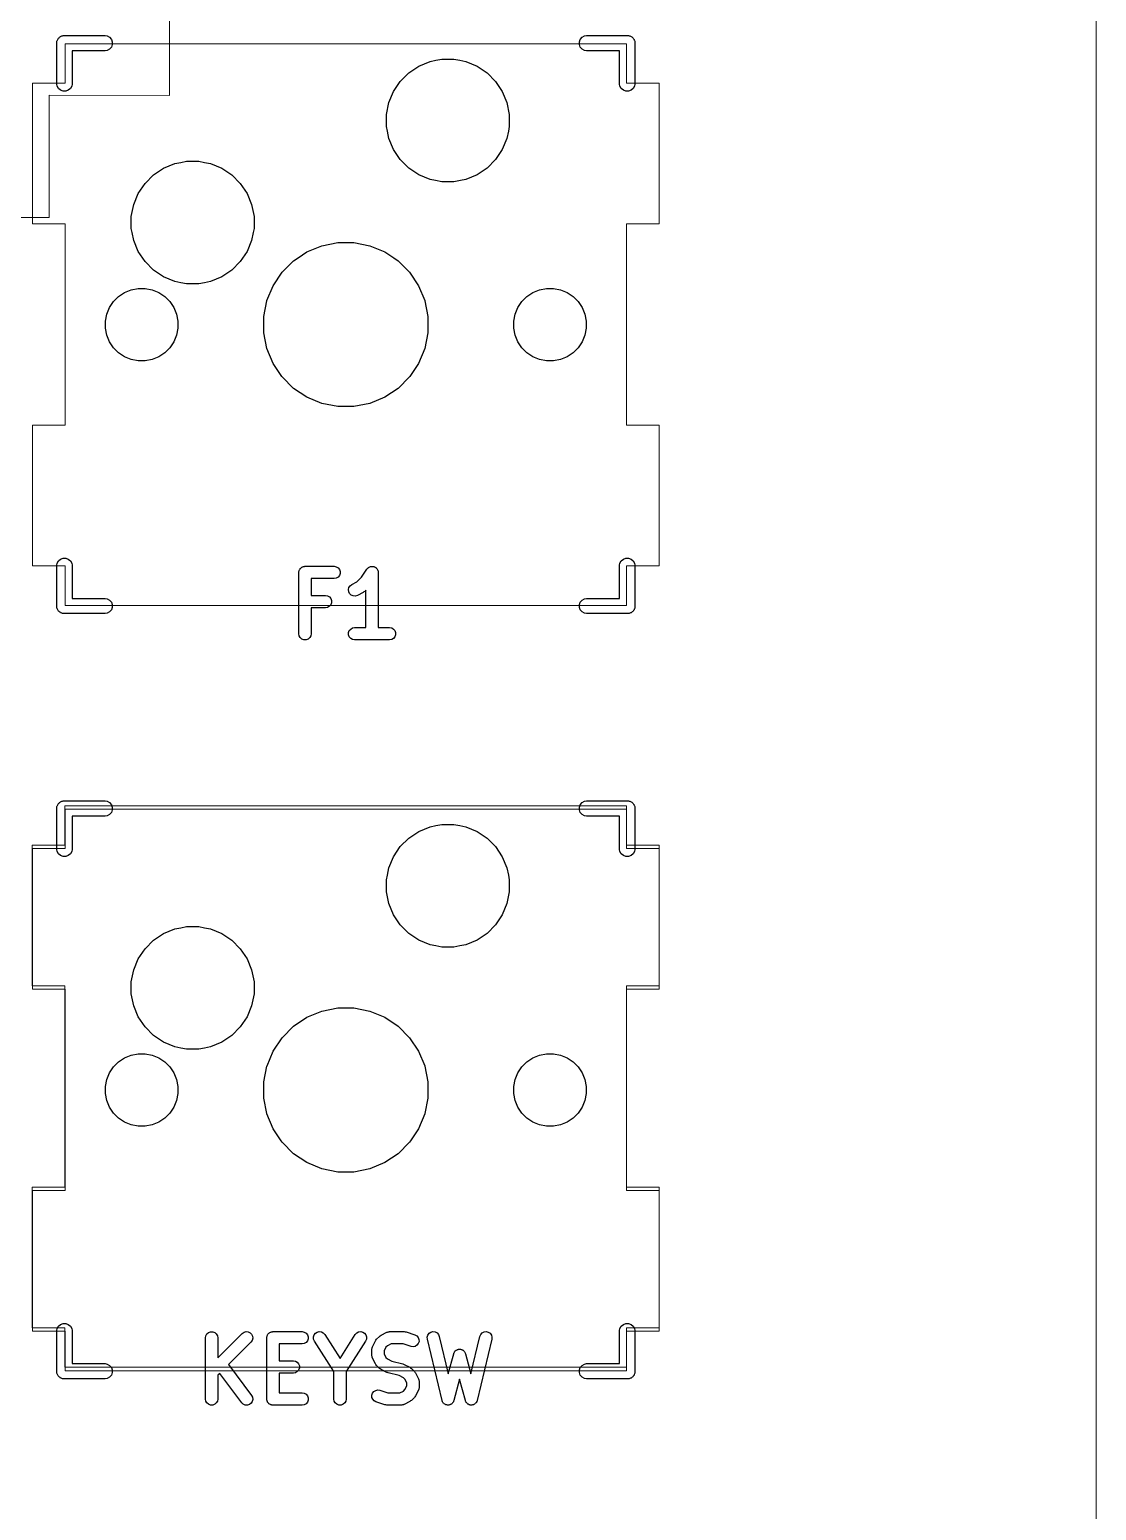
# Model space of a CAD drawing. Header units: millimetres. Extents: x 13 to 222, y -3 to 195.
# Drawn here: x 149.56 to 176.1, y 126.6 to 163.44 of the extents above; entities that cross this region are included whole.
import ezdxf

# ---------------------------------------------------------------- set-up
doc = ezdxf.new("R2010")
doc.units = ezdxf.units.MM
doc.header["$MEASUREMENT"] = 0
doc.layers.add('Ergodox plate', color=7, linetype='Continuous', lineweight=0, true_color=0xf6921e)
doc.layers.add('Orig switch cut', color=7, linetype='Continuous', lineweight=0, true_color=0xde3535)
doc.layers.add('Mask', color=134, linetype='Continuous')
doc.layers.add('Silk', color=142, linetype='Continuous')

msp = doc.modelspace()

# ---------------------------------------------------------------- linework, layer by layer
at = {"layer": 'Ergodox plate'}
msp.add_lwpolyline([(22.011, 178.874), (125.882, 178.874), (139.761, 173.761), (140.548, 173.761), (140.548, 172.26), (137.277, 172.26), (137.277, 168.717), (134.28, 168.717), (134.281, 160.758), (137.277, 160.76), (137.277, 158.76), (150.048, 158.76), (150.048, 161.803), (153.043, 161.801), (153.044, 169.76), (150.048, 169.76), (150.048, 172.26), (146.548, 172.26), (146.548, 173.761), (147.105, 173.761), (160.984, 178.874), (169.097, 178.874, -0.414214), (176.097, 171.874), (176.097, 92.985, 0.291482)], format="xyb", dxfattribs=at)
msp.add_lwpolyline([(150.443, 144.127), (164.413, 144.127), (164.413, 143.146), (165.226, 143.146), (165.226, 139.646), (164.413, 139.646), (164.413, 134.637), (165.226, 134.637), (165.226, 131.137), (164.413, 131.137), (164.413, 130.157), (150.443, 130.157), (150.443, 131.137), (149.631, 131.137), (149.631, 134.637), (150.443, 134.637), (150.443, 139.646), (149.631, 139.646), (149.631, 143.146), (150.443, 143.146)], close=True, dxfattribs=at)
at = {"layer": 'Mask', "linetype": 'Continuous'}
for p, q in [((158.997, 162.362), (159.247, 162.529)), ((159.247, 162.529), (159.525, 162.644)), ((159.525, 162.644), (159.672, 162.673)), ((159.672, 162.673), (159.82, 162.703)), ((159.82, 162.703), (160.12, 162.703)), ((160.12, 162.703), (160.268, 162.673)), ((160.268, 162.673), (160.415, 162.644)), ((160.415, 162.644), (160.693, 162.529)), ((160.693, 162.529), (160.943, 162.362)), ((158.618, 161.899), (158.785, 162.149)), ((158.785, 162.149), (158.997, 162.362)), ((160.943, 162.362), (161.155, 162.149)), ((161.155, 162.149), (161.322, 161.899)), ((158.503, 161.624), (158.618, 161.899)), ((161.322, 161.899), (161.437, 161.624)), ((158.444, 161.327), (158.503, 161.622)), ((158.503, 161.622), (158.503, 161.624)), ((161.437, 161.624), (161.437, 161.622)), ((161.437, 161.622), (161.496, 161.327)), ((158.444, 161.026), (158.444, 161.327)), ((158.467, 160.911), (158.444, 161.026)), ((161.496, 161.026), (161.473, 160.911)), ((161.496, 161.327), (161.496, 161.026)), ((158.503, 160.731), (158.467, 160.911)), ((158.618, 160.454), (158.503, 160.731)), ((161.437, 160.731), (161.322, 160.454)), ((161.473, 160.911), (161.437, 160.731)), ((158.785, 160.204), (158.618, 160.454)), ((161.322, 160.454), (161.155, 160.204)), ((152.647, 159.822), (152.897, 159.989)), ((152.897, 159.989), (153.175, 160.104)), ((153.175, 160.104), (153.322, 160.133)), ((153.322, 160.133), (153.47, 160.163)), ((153.47, 160.163), (153.77, 160.163)), ((153.77, 160.163), (153.918, 160.133)), ((153.918, 160.133), (154.065, 160.104)), ((154.065, 160.104), (154.343, 159.989)), ((154.343, 159.989), (154.593, 159.822)), ((158.997, 159.991), (158.785, 160.204)), ((159.247, 159.824), (158.997, 159.991)), ((160.943, 159.991), (160.693, 159.824)), ((161.155, 160.204), (160.943, 159.991)), ((152.268, 159.359), (152.435, 159.609)), ((152.435, 159.609), (152.647, 159.822)), ((154.593, 159.822), (154.805, 159.609)), ((154.805, 159.609), (154.972, 159.359)), ((159.525, 159.709), (159.247, 159.824)), ((159.66, 159.682), (159.525, 159.709)), ((159.82, 159.651), (159.66, 159.682)), ((160.12, 159.651), (159.82, 159.651)), ((160.28, 159.682), (160.12, 159.651)), ((160.415, 159.709), (160.28, 159.682)), ((160.693, 159.824), (160.415, 159.709)), ((152.153, 159.084), (152.268, 159.359)), ((154.972, 159.359), (155.087, 159.084)), ((152.094, 158.787), (152.153, 159.082)), ((152.094, 158.486), (152.094, 158.787)), ((152.153, 159.082), (152.153, 159.084)), ((155.087, 159.084), (155.087, 159.082)), ((155.087, 159.082), (155.146, 158.787)), ((155.146, 158.787), (155.146, 158.486)), ((152.114, 158.387), (152.094, 158.486)), ((155.146, 158.486), (155.126, 158.387)), ((152.153, 158.191), (152.114, 158.387)), ((152.268, 157.914), (152.153, 158.191)), ((155.087, 158.191), (154.972, 157.914)), ((155.126, 158.387), (155.087, 158.191)), ((156.463, 157.905), (156.835, 158.059)), ((156.835, 158.059), (157.229, 158.138)), ((156.835, 158.059), (156.835, 158.059)), ((156.835, 158.059), (156.835, 158.059)), ((157.229, 158.138), (157.631, 158.138)), ((157.631, 158.138), (158.025, 158.059)), ((158.025, 158.059), (158.025, 158.059)), ((158.025, 158.059), (158.025, 158.059)), ((158.025, 158.059), (158.397, 157.905)), ((152.435, 157.664), (152.268, 157.914)), ((154.972, 157.914), (154.805, 157.664)), ((155.845, 157.398), (156.129, 157.682)), ((156.129, 157.682), (156.24, 157.757)), ((156.24, 157.757), (156.463, 157.905)), ((158.397, 157.905), (158.62, 157.757)), ((158.62, 157.757), (158.731, 157.682)), ((158.731, 157.682), (159.015, 157.398)), ((152.647, 157.451), (152.435, 157.664)), ((152.897, 157.284), (152.647, 157.451)), ((154.593, 157.451), (154.343, 157.284)), ((154.805, 157.664), (154.593, 157.451)), ((155.621, 157.063), (155.845, 157.398)), ((155.845, 157.398), (155.845, 157.398)), ((159.015, 157.398), (159.015, 157.398)), ((159.015, 157.398), (159.239, 157.063)), ((151.923, 156.895), (152.087, 156.963)), ((152.087, 156.963), (152.261, 156.998)), ((152.261, 156.998), (152.439, 156.998)), ((152.439, 156.998), (152.613, 156.963)), ((152.613, 156.963), (152.777, 156.895)), ((153.175, 157.169), (152.897, 157.284)), ((153.322, 157.14), (153.175, 157.169)), ((153.47, 157.111), (153.322, 157.14)), ((153.77, 157.111), (153.47, 157.111)), ((153.918, 157.14), (153.77, 157.111)), ((154.065, 157.169), (153.918, 157.14)), ((154.343, 157.284), (154.065, 157.169)), ((155.468, 156.694), (155.621, 157.063)), ((159.239, 157.063), (159.392, 156.694)), ((162.083, 156.895), (162.247, 156.963)), ((162.247, 156.963), (162.421, 156.998)), ((162.421, 156.998), (162.599, 156.998)), ((162.599, 156.998), (162.773, 156.963)), ((162.773, 156.963), (162.937, 156.895)), ((151.552, 156.523), (151.65, 156.671)), ((151.65, 156.671), (151.776, 156.796)), ((151.776, 156.796), (151.923, 156.895)), ((152.777, 156.895), (152.924, 156.796)), ((152.924, 156.796), (153.05, 156.671)), ((153.05, 156.671), (153.148, 156.523)), ((155.389, 156.298), (155.467, 156.692)), ((155.467, 156.692), (155.468, 156.694)), ((159.392, 156.694), (159.393, 156.692)), ((159.393, 156.692), (159.471, 156.298)), ((161.712, 156.523), (161.81, 156.671)), ((161.81, 156.671), (161.936, 156.796)), ((161.936, 156.796), (162.083, 156.895)), ((162.937, 156.895), (163.084, 156.796)), ((163.084, 156.796), (163.21, 156.671)), ((163.21, 156.671), (163.308, 156.523)), ((151.449, 156.185), (151.484, 156.359)), ((151.484, 156.359), (151.552, 156.523)), ((153.148, 156.523), (153.216, 156.359)), ((153.216, 156.359), (153.251, 156.185)), ((155.389, 155.896), (155.389, 156.298)), ((159.471, 156.298), (159.471, 155.896)), ((161.609, 156.185), (161.644, 156.359)), ((161.644, 156.359), (161.712, 156.523)), ((163.308, 156.523), (163.376, 156.359)), ((163.376, 156.359), (163.411, 156.185)), ((151.449, 156.008), (151.449, 156.185)), ((151.484, 155.834), (151.449, 156.008)), ((151.552, 155.67), (151.484, 155.834)), ((153.216, 155.834), (153.148, 155.67)), ((153.251, 156.008), (153.216, 155.834)), ((153.251, 156.185), (153.251, 156.008)), ((155.467, 155.503), (155.389, 155.896)), ((159.471, 155.896), (159.393, 155.503)), ((161.609, 156.008), (161.609, 156.185)), ((161.644, 155.834), (161.609, 156.008)), ((161.712, 155.67), (161.644, 155.834)), ((163.376, 155.834), (163.308, 155.67)), ((163.411, 156.008), (163.376, 155.834)), ((163.411, 156.185), (163.411, 156.008)), ((151.65, 155.522), (151.552, 155.67)), ((151.776, 155.397), (151.65, 155.522)), ((153.05, 155.522), (152.924, 155.397)), ((153.148, 155.67), (153.05, 155.522)), ((155.467, 155.501), (155.467, 155.503)), ((155.621, 155.13), (155.467, 155.501)), ((159.393, 155.501), (159.239, 155.13)), ((159.393, 155.503), (159.393, 155.501)), ((161.81, 155.522), (161.712, 155.67)), ((161.936, 155.397), (161.81, 155.522)), ((163.21, 155.522), (163.084, 155.397)), ((163.308, 155.67), (163.21, 155.522)), ((151.923, 155.298), (151.776, 155.397)), ((152.087, 155.23), (151.923, 155.298)), ((152.261, 155.196), (152.087, 155.23)), ((152.439, 155.196), (152.261, 155.196)), ((152.613, 155.23), (152.439, 155.196)), ((152.777, 155.298), (152.613, 155.23)), ((152.924, 155.397), (152.777, 155.298)), ((155.838, 154.805), (155.621, 155.13)), ((159.239, 155.13), (159.022, 154.805)), ((162.083, 155.298), (161.936, 155.397)), ((162.247, 155.23), (162.083, 155.298)), ((162.421, 155.196), (162.247, 155.23)), ((162.599, 155.196), (162.421, 155.196)), ((162.773, 155.23), (162.599, 155.196)), ((162.937, 155.298), (162.773, 155.23)), ((163.084, 155.397), (162.937, 155.298)), ((155.845, 154.795), (155.838, 154.805)), ((156.129, 154.511), (155.845, 154.795)), ((159.015, 154.795), (158.731, 154.511)), ((159.022, 154.805), (159.015, 154.795)), ((156.463, 154.288), (156.129, 154.511)), ((156.129, 154.511), (156.129, 154.511)), ((158.731, 154.511), (158.397, 154.288)), ((158.731, 154.511), (158.731, 154.511)), ((156.835, 154.134), (156.463, 154.288)), ((157.229, 154.056), (156.835, 154.134)), ((156.835, 154.134), (156.835, 154.134)), ((156.835, 154.134), (156.835, 154.134)), ((157.631, 154.056), (157.229, 154.056)), ((158.025, 154.134), (157.631, 154.056)), ((158.397, 154.288), (158.025, 154.134)), ((158.025, 154.134), (158.025, 154.134)), ((158.025, 154.134), (158.025, 154.134)), ((158.785, 143.109), (158.997, 143.322)), ((158.997, 143.322), (159.247, 143.489)), ((159.247, 143.489), (159.525, 143.604)), ((159.525, 143.604), (159.672, 143.633)), ((159.672, 143.633), (159.82, 143.662)), ((159.82, 143.662), (160.12, 143.662)), ((160.12, 143.662), (160.268, 143.633)), ((160.268, 143.633), (160.415, 143.604)), ((160.415, 143.604), (160.693, 143.489)), ((160.693, 143.489), (160.943, 143.322)), ((160.943, 143.322), (161.155, 143.109)), ((158.618, 142.859), (158.785, 143.109)), ((161.155, 143.109), (161.322, 142.859)), ((158.466, 142.398), (158.503, 142.581)), ((158.503, 142.581), (158.618, 142.859)), ((158.503, 142.581), (158.503, 142.581)), ((161.322, 142.859), (161.437, 142.581)), ((161.437, 142.581), (161.437, 142.581)), ((161.437, 142.581), (161.474, 142.398)), ((158.444, 142.287), (158.466, 142.398)), ((158.444, 141.986), (158.444, 142.287)), ((161.474, 142.398), (161.496, 142.287)), ((161.496, 142.287), (161.496, 141.986)), ((158.503, 141.691), (158.444, 141.986)), ((161.496, 141.986), (161.437, 141.691)), ((158.618, 141.413), (158.503, 141.691)), ((161.437, 141.691), (161.322, 141.413)), ((153.322, 141.093), (153.47, 141.122)), ((153.47, 141.122), (153.77, 141.122)), ((153.77, 141.122), (153.918, 141.093)), ((158.785, 141.164), (158.618, 141.413)), ((158.997, 140.951), (158.785, 141.164)), ((161.155, 141.164), (160.943, 140.951)), ((161.322, 141.413), (161.155, 141.164)), ((152.435, 140.569), (152.647, 140.782)), ((152.647, 140.782), (152.897, 140.949)), ((152.897, 140.949), (153.175, 141.064)), ((153.175, 141.064), (153.322, 141.093)), ((153.918, 141.093), (154.065, 141.064)), ((154.065, 141.064), (154.343, 140.949)), ((154.343, 140.949), (154.593, 140.782)), ((154.593, 140.782), (154.805, 140.569)), ((159.247, 140.784), (158.997, 140.951)), ((159.525, 140.669), (159.247, 140.784)), ((160.693, 140.784), (160.415, 140.669)), ((160.943, 140.951), (160.693, 140.784)), ((152.268, 140.319), (152.435, 140.569)), ((154.805, 140.569), (154.972, 140.319)), ((159.672, 140.64), (159.525, 140.669)), ((159.82, 140.61), (159.672, 140.64)), ((160.12, 140.61), (159.82, 140.61)), ((160.268, 140.64), (160.12, 140.61)), ((160.415, 140.669), (160.268, 140.64)), ((152.094, 139.747), (152.153, 140.041)), ((152.153, 140.041), (152.268, 140.319)), ((154.972, 140.319), (155.087, 140.041)), ((155.087, 140.041), (155.146, 139.747)), ((152.094, 139.446), (152.094, 139.747)), ((155.146, 139.747), (155.146, 139.446)), ((152.153, 139.151), (152.094, 139.446)), ((155.146, 139.446), (155.087, 139.151)), ((152.268, 138.873), (152.153, 139.151)), ((155.087, 139.151), (154.972, 138.873)), ((156.463, 138.865), (156.835, 139.019)), ((156.835, 139.019), (157.229, 139.097)), ((156.835, 139.019), (156.835, 139.019)), ((156.835, 139.019), (156.835, 139.019)), ((157.229, 139.097), (157.631, 139.097)), ((157.631, 139.097), (158.025, 139.019)), ((158.025, 139.019), (158.025, 139.019)), ((158.025, 139.019), (158.025, 139.019)), ((158.025, 139.019), (158.397, 138.865)), ((152.435, 138.624), (152.268, 138.873)), ((152.647, 138.411), (152.435, 138.624)), ((154.805, 138.624), (154.593, 138.411)), ((154.972, 138.873), (154.805, 138.624)), ((155.845, 138.357), (156.129, 138.642)), ((156.129, 138.642), (156.13, 138.643)), ((156.13, 138.643), (156.463, 138.865)), ((158.397, 138.865), (158.73, 138.643)), ((158.73, 138.643), (158.731, 138.642)), ((158.731, 138.642), (159.015, 138.357)), ((152.897, 138.244), (152.647, 138.411)), ((153.175, 138.129), (152.897, 138.244)), ((154.343, 138.244), (154.065, 138.129)), ((154.593, 138.411), (154.343, 138.244)), ((155.621, 138.023), (155.845, 138.357)), ((155.845, 138.357), (155.845, 138.357)), ((159.015, 138.357), (159.015, 138.357)), ((159.015, 138.357), (159.239, 138.023)), ((151.776, 137.756), (151.923, 137.855)), ((151.923, 137.855), (152.087, 137.923)), ((152.087, 137.923), (152.261, 137.957)), ((152.261, 137.957), (152.439, 137.957)), ((152.439, 137.957), (152.613, 137.923)), ((152.613, 137.923), (152.777, 137.855)), ((152.777, 137.855), (152.924, 137.756)), ((153.322, 138.1), (153.175, 138.129)), ((153.47, 138.07), (153.322, 138.1)), ((153.77, 138.07), (153.47, 138.07)), ((153.918, 138.1), (153.77, 138.07)), ((154.065, 138.129), (153.918, 138.1)), ((155.469, 137.655), (155.621, 138.023)), ((159.239, 138.023), (159.391, 137.655)), ((161.936, 137.756), (162.083, 137.855)), ((162.083, 137.855), (162.247, 137.923)), ((162.247, 137.923), (162.421, 137.957)), ((162.421, 137.957), (162.599, 137.957)), ((162.599, 137.957), (162.773, 137.923)), ((162.773, 137.923), (162.937, 137.855)), ((162.937, 137.855), (163.084, 137.756)), ((151.484, 137.319), (151.552, 137.483)), ((151.552, 137.483), (151.65, 137.631)), ((151.65, 137.631), (151.776, 137.756)), ((152.924, 137.756), (153.05, 137.631)), ((153.05, 137.631), (153.148, 137.483)), ((153.148, 137.483), (153.216, 137.319)), ((155.389, 137.257), (155.467, 137.652)), ((155.467, 137.652), (155.469, 137.655)), ((159.391, 137.655), (159.393, 137.652)), ((159.393, 137.652), (159.471, 137.257)), ((161.644, 137.319), (161.712, 137.483)), ((161.712, 137.483), (161.81, 137.631)), ((161.81, 137.631), (161.936, 137.756)), ((163.084, 137.756), (163.21, 137.631)), ((163.21, 137.631), (163.308, 137.483)), ((163.308, 137.483), (163.376, 137.319)), ((151.449, 137.145), (151.484, 137.319)), ((151.449, 136.968), (151.449, 137.145)), ((153.216, 137.319), (153.251, 137.145)), ((153.251, 137.145), (153.251, 136.968)), ((155.389, 136.855), (155.389, 137.257)), ((159.471, 137.257), (159.471, 136.855)), ((161.609, 137.145), (161.644, 137.319)), ((161.609, 136.968), (161.609, 137.145)), ((163.376, 137.319), (163.411, 137.145)), ((163.411, 137.145), (163.411, 136.968)), ((151.484, 136.793), (151.449, 136.968)), ((151.552, 136.63), (151.484, 136.793)), ((153.216, 136.793), (153.148, 136.63)), ((153.251, 136.968), (153.216, 136.793)), ((155.465, 136.474), (155.389, 136.855)), ((159.471, 136.855), (159.395, 136.474)), ((161.644, 136.793), (161.609, 136.968)), ((161.712, 136.63), (161.644, 136.793)), ((163.376, 136.793), (163.308, 136.63)), ((163.411, 136.968), (163.376, 136.793)), ((151.65, 136.482), (151.552, 136.63)), ((151.776, 136.356), (151.65, 136.482)), ((151.923, 136.258), (151.776, 136.356)), ((152.924, 136.356), (152.777, 136.258)), ((153.05, 136.482), (152.924, 136.356)), ((153.148, 136.63), (153.05, 136.482)), ((155.467, 136.461), (155.465, 136.474)), ((155.621, 136.089), (155.467, 136.461)), ((159.393, 136.461), (159.239, 136.089)), ((159.395, 136.474), (159.393, 136.461)), ((161.81, 136.482), (161.712, 136.63)), ((161.936, 136.356), (161.81, 136.482)), ((162.083, 136.258), (161.936, 136.356)), ((163.084, 136.356), (162.937, 136.258)), ((163.21, 136.482), (163.084, 136.356)), ((163.308, 136.63), (163.21, 136.482)), ((152.087, 136.19), (151.923, 136.258)), ((152.261, 136.155), (152.087, 136.19)), ((152.439, 136.155), (152.261, 136.155)), ((152.613, 136.19), (152.439, 136.155)), ((152.777, 136.258), (152.613, 136.19)), ((155.823, 135.787), (155.621, 136.089)), ((159.239, 136.089), (159.037, 135.787)), ((162.247, 136.19), (162.083, 136.258)), ((162.421, 136.155), (162.247, 136.19)), ((162.599, 136.155), (162.421, 136.155)), ((162.773, 136.19), (162.599, 136.155)), ((162.937, 136.258), (162.773, 136.19)), ((155.845, 135.755), (155.823, 135.787)), ((156.129, 135.471), (155.845, 135.755)), ((159.015, 135.755), (158.731, 135.471)), ((159.037, 135.787), (159.015, 135.755)), ((156.463, 135.248), (156.129, 135.471)), ((156.129, 135.471), (156.129, 135.471)), ((156.835, 135.094), (156.463, 135.248)), ((158.397, 135.248), (158.025, 135.094)), ((158.731, 135.471), (158.397, 135.248)), ((158.731, 135.471), (158.731, 135.471)), ((157.229, 135.015), (156.835, 135.094)), ((156.835, 135.094), (156.835, 135.094)), ((156.835, 135.094), (156.835, 135.094)), ((157.631, 135.015), (157.229, 135.015)), ((158.025, 135.094), (157.631, 135.015)), ((158.025, 135.094), (158.025, 135.094)), ((158.025, 135.094), (158.025, 135.094))]:
    msp.add_line(p, q, dxfattribs=at)
at = {"layer": 'Orig switch cut', "lineweight": 0}
msp.add_line((176.097, 195.081), (176.097, 85.779), dxfattribs=at)
at = {"layer": 'Orig switch cut'}
for points in [[(164.415, 163.082), (164.415, 162.101), (165.228, 162.101), (165.228, 158.601), (164.415, 158.601), (164.415, 153.592), (165.228, 153.592), (165.228, 150.092), (164.415, 150.092), (164.415, 149.112), (150.445, 149.112), (150.445, 150.092), (149.632, 150.092), (149.632, 153.592), (150.445, 153.592), (150.445, 158.601), (149.632, 158.601), (149.632, 162.101), (150.445, 162.101), (150.445, 163.082)], [(164.415, 144.041), (164.415, 143.061), (165.228, 143.061), (165.228, 139.561), (164.415, 139.561), (164.415, 134.552), (165.228, 134.552), (165.228, 131.052), (164.415, 131.052), (164.415, 130.071), (150.445, 130.071), (150.445, 131.052), (149.632, 131.052), (149.632, 134.552), (150.445, 134.552), (150.445, 139.561), (149.632, 139.561), (149.632, 143.061), (150.445, 143.061), (150.445, 144.041)]]:
    msp.add_lwpolyline(points, close=True, dxfattribs=at)
at = {"layer": 'Silk', "linetype": 'Continuous'}
for p, q in [((150.262, 163.193), (150.273, 163.206)), ((150.273, 163.206), (150.282, 163.221)), ((150.282, 163.221), (150.295, 163.232)), ((150.295, 163.232), (150.306, 163.245)), ((150.306, 163.245), (150.32, 163.253)), ((150.32, 163.253), (150.333, 163.264)), ((150.333, 163.264), (150.349, 163.27)), ((150.349, 163.27), (150.364, 163.278)), ((150.364, 163.278), (150.381, 163.281)), ((150.381, 163.281), (150.396, 163.287)), ((150.396, 163.287), (150.413, 163.287)), ((150.413, 163.287), (150.413, 163.287)), ((150.413, 163.287), (151.447, 163.287)), ((151.447, 163.287), (151.496, 163.278)), ((151.496, 163.278), (151.554, 163.245)), ((151.554, 163.245), (151.598, 163.193)), ((163.262, 163.193), (163.306, 163.245)), ((163.306, 163.245), (163.364, 163.278)), ((163.364, 163.278), (163.413, 163.287)), ((163.413, 163.287), (164.447, 163.287)), ((164.447, 163.287), (164.464, 163.287)), ((164.447, 163.287), (164.447, 163.287)), ((164.464, 163.287), (164.479, 163.281)), ((164.479, 163.281), (164.496, 163.278)), ((164.496, 163.278), (164.511, 163.27)), ((164.511, 163.27), (164.527, 163.264)), ((164.527, 163.264), (164.54, 163.253)), ((164.54, 163.253), (164.554, 163.245)), ((164.554, 163.245), (164.565, 163.232)), ((164.565, 163.232), (164.578, 163.221)), ((164.578, 163.221), (164.587, 163.206)), ((164.587, 163.206), (164.598, 163.193)), ((150.24, 162.08), (150.239, 163.113)), ((150.239, 163.113), (150.24, 163.113)), ((150.24, 163.13), (150.245, 163.146)), ((150.24, 163.113), (150.24, 163.13)), ((150.245, 163.146), (150.248, 163.163)), ((150.248, 163.163), (150.257, 163.177)), ((150.257, 163.177), (150.262, 163.193)), ((151.447, 162.906), (150.62, 162.906)), ((150.62, 162.906), (150.62, 162.08)), ((151.496, 162.915), (151.447, 162.906)), ((151.554, 162.948), (151.496, 162.915)), ((151.598, 163), (151.554, 162.948)), ((151.598, 163.193), (151.62, 163.13)), ((151.62, 163.063), (151.598, 163)), ((151.62, 163.13), (151.62, 163.063)), ((163.24, 163.13), (163.262, 163.193)), ((163.24, 163.063), (163.24, 163.13)), ((163.262, 163), (163.24, 163.063)), ((163.306, 162.948), (163.262, 163)), ((163.364, 162.915), (163.306, 162.948)), ((163.413, 162.906), (163.364, 162.915)), ((164.24, 162.906), (163.413, 162.906)), ((164.239, 162.08), (164.24, 162.906)), ((164.598, 163.193), (164.603, 163.177)), ((164.603, 163.177), (164.612, 163.163)), ((164.612, 163.163), (164.615, 163.146)), ((164.615, 163.146), (164.62, 163.13)), ((164.62, 163.13), (164.62, 163.113)), ((164.62, 163.113), (164.62, 163.113)), ((164.62, 163.113), (164.62, 162.08)), ((150.248, 162.03), (150.24, 162.08)), ((150.282, 161.972), (150.248, 162.03)), ((150.333, 161.929), (150.282, 161.972)), ((150.396, 161.906), (150.333, 161.929)), ((150.464, 161.906), (150.396, 161.906)), ((150.527, 161.929), (150.464, 161.906)), ((150.578, 161.972), (150.527, 161.929)), ((150.612, 162.03), (150.578, 161.972)), ((150.62, 162.08), (150.612, 162.03)), ((164.248, 162.03), (164.239, 162.08)), ((164.282, 161.972), (164.248, 162.03)), ((164.333, 161.929), (164.282, 161.972)), ((164.396, 161.906), (164.333, 161.929)), ((164.464, 161.906), (164.396, 161.906)), ((164.527, 161.929), (164.464, 161.906)), ((164.578, 161.972), (164.527, 161.929)), ((164.612, 162.03), (164.578, 161.972)), ((164.62, 162.08), (164.612, 162.03)), ((150.239, 150.113), (150.248, 150.163)), ((150.24, 149.13), (150.239, 150.113)), ((150.248, 150.163), (150.282, 150.221)), ((150.282, 150.221), (150.333, 150.264)), ((150.333, 150.264), (150.396, 150.287)), ((150.396, 150.287), (150.464, 150.287)), ((150.464, 150.287), (150.527, 150.264)), ((150.527, 150.264), (150.578, 150.221)), ((150.578, 150.221), (150.612, 150.163)), ((150.612, 150.163), (150.62, 150.113)), ((150.62, 150.113), (150.62, 149.287)), ((156.262, 149.931), (156.264, 149.944)), ((156.264, 149.958), (156.268, 149.97)), ((156.264, 149.944), (156.264, 149.958)), ((156.268, 149.97), (156.271, 149.983)), ((156.271, 149.983), (156.277, 149.995)), ((156.277, 149.995), (156.282, 150.007)), ((156.282, 150.007), (156.291, 150.018)), ((156.291, 150.018), (156.297, 150.029)), ((156.297, 150.029), (156.307, 150.038)), ((156.307, 150.038), (156.316, 150.048)), ((156.316, 150.048), (156.328, 150.055)), ((156.328, 150.055), (156.338, 150.063)), ((156.338, 150.063), (156.35, 150.068)), ((156.35, 150.068), (156.362, 150.074)), ((156.362, 150.074), (156.375, 150.077)), ((156.375, 150.077), (156.388, 150.081)), ((156.388, 150.081), (156.401, 150.081)), ((156.401, 150.081), (156.414, 150.084)), ((156.414, 150.084), (157.14, 150.084)), ((157.14, 150.084), (157.192, 150.074)), ((157.192, 150.074), (157.238, 150.048)), ((157.238, 150.048), (157.272, 150.007)), ((157.272, 150.007), (157.29, 149.958)), ((157.29, 149.958), (157.29, 149.905)), ((157.82, 149.811), (157.956, 150.016)), ((157.956, 150.016), (157.962, 150.022)), ((157.962, 150.022), (157.966, 150.029)), ((157.966, 150.029), (157.98, 150.041)), ((157.98, 150.041), (157.993, 150.054)), ((157.993, 150.054), (158, 150.058)), ((158, 150.058), (158.007, 150.063)), ((158.007, 150.063), (158.024, 150.069)), ((158.024, 150.069), (158.04, 150.077)), ((158.04, 150.077), (158.049, 150.078)), ((158.049, 150.078), (158.057, 150.081)), ((158.057, 150.081), (158.075, 150.081)), ((158.075, 150.081), (158.093, 150.083)), ((158.093, 150.083), (158.101, 150.081)), ((158.101, 150.081), (158.11, 150.081)), ((158.11, 150.081), (158.127, 150.075)), ((158.127, 150.075), (158.144, 150.071)), ((158.144, 150.071), (158.151, 150.066)), ((158.151, 150.066), (158.159, 150.063)), ((158.159, 150.063), (158.173, 150.051)), ((158.173, 150.051), (158.188, 150.041)), ((158.188, 150.041), (158.193, 150.035)), ((158.193, 150.035), (158.2, 150.029)), ((158.2, 150.029), (158.209, 150.013)), ((158.209, 150.013), (158.22, 149.999)), ((158.22, 149.999), (158.222, 149.991)), ((158.222, 149.991), (158.226, 149.983)), ((158.226, 149.983), (158.23, 149.965)), ((158.23, 149.965), (158.235, 149.948)), ((158.235, 149.948), (158.234, 149.94)), ((158.234, 149.94), (158.236, 149.931)), ((164.239, 149.287), (164.24, 150.113)), ((164.24, 150.113), (164.248, 150.163)), ((164.248, 150.163), (164.282, 150.221)), ((164.282, 150.221), (164.333, 150.264)), ((164.333, 150.264), (164.396, 150.287)), ((164.396, 150.287), (164.464, 150.287)), ((164.464, 150.287), (164.527, 150.264)), ((164.527, 150.264), (164.578, 150.221)), ((164.578, 150.221), (164.612, 150.163)), ((164.612, 150.163), (164.62, 150.113)), ((164.62, 150.113), (164.62, 149.08)), ((156.262, 148.407), (156.262, 149.931)), ((157.14, 149.779), (156.566, 149.779)), ((156.566, 149.779), (156.566, 149.358)), ((157.192, 149.788), (157.14, 149.779)), ((157.238, 149.814), (157.192, 149.788)), ((157.272, 149.855), (157.238, 149.814)), ((157.29, 149.905), (157.272, 149.855)), ((157.508, 149.556), (157.537, 149.601)), ((157.537, 149.601), (157.58, 149.632)), ((157.58, 149.632), (157.703, 149.694)), ((157.703, 149.694), (157.82, 149.811)), ((158.236, 149.931), (158.236, 148.56)), ((150.62, 149.287), (151.447, 149.287)), ((151.447, 149.287), (151.496, 149.278)), ((151.496, 149.278), (151.554, 149.245)), ((151.554, 149.245), (151.598, 149.193)), ((156.566, 149.358), (156.922, 149.358)), ((156.922, 149.358), (156.974, 149.349)), ((156.974, 149.349), (157.02, 149.322)), ((157.02, 149.322), (157.054, 149.282)), ((157.054, 149.282), (157.072, 149.232)), ((157.072, 149.232), (157.072, 149.179)), ((157.496, 149.505), (157.508, 149.556)), ((157.502, 149.452), (157.496, 149.505)), ((157.525, 149.405), (157.502, 149.452)), ((157.564, 149.369), (157.525, 149.405)), ((157.612, 149.348), (157.564, 149.369)), ((157.665, 149.344), (157.612, 149.348)), ((157.716, 149.359), (157.665, 149.344)), ((157.861, 149.432), (157.716, 149.359)), ((157.881, 149.447), (157.861, 149.432)), ((157.901, 149.461), (157.881, 149.447)), ((157.931, 149.491), (157.901, 149.461)), ((157.931, 148.56), (157.931, 149.491)), ((163.262, 149.193), (163.306, 149.245)), ((163.306, 149.245), (163.364, 149.278)), ((163.364, 149.278), (163.413, 149.287)), ((163.413, 149.287), (164.239, 149.287)), ((150.24, 149.063), (150.24, 149.13)), ((150.245, 149.047), (150.24, 149.063)), ((150.248, 149.03), (150.245, 149.047)), ((150.257, 149.016), (150.248, 149.03)), ((150.262, 149), (150.257, 149.016)), ((150.273, 148.987), (150.262, 149)), ((150.282, 148.972), (150.273, 148.987)), ((150.295, 148.961), (150.282, 148.972)), ((150.306, 148.948), (150.295, 148.961)), ((150.32, 148.94), (150.306, 148.948)), ((150.333, 148.929), (150.32, 148.94)), ((150.349, 148.923), (150.333, 148.929)), ((150.364, 148.915), (150.349, 148.923)), ((150.381, 148.912), (150.364, 148.915)), ((150.396, 148.906), (150.381, 148.912)), ((150.413, 148.906), (150.396, 148.906)), ((151.447, 148.906), (150.413, 148.906)), ((150.413, 148.906), (150.413, 148.906)), ((151.496, 148.915), (151.447, 148.906)), ((151.554, 148.948), (151.496, 148.915)), ((151.598, 149), (151.554, 148.948)), ((151.598, 149.193), (151.62, 149.13)), ((151.62, 149.063), (151.598, 149)), ((151.62, 149.13), (151.62, 149.063)), ((156.922, 149.053), (156.566, 149.053)), ((156.566, 149.053), (156.566, 148.407)), ((156.974, 149.062), (156.922, 149.053)), ((157.02, 149.089), (156.974, 149.062)), ((157.054, 149.129), (157.02, 149.089)), ((157.072, 149.179), (157.054, 149.129)), ((163.24, 149.13), (163.262, 149.193)), ((163.24, 149.063), (163.24, 149.13)), ((163.262, 149), (163.24, 149.063)), ((163.306, 148.948), (163.262, 149)), ((163.364, 148.915), (163.306, 148.948)), ((163.413, 148.906), (163.364, 148.915)), ((164.447, 148.906), (163.413, 148.906)), ((164.464, 148.906), (164.447, 148.906)), ((164.447, 148.906), (164.447, 148.906)), ((164.479, 148.912), (164.464, 148.906)), ((164.496, 148.915), (164.479, 148.912)), ((164.511, 148.923), (164.496, 148.915)), ((164.527, 148.929), (164.511, 148.923)), ((164.54, 148.94), (164.527, 148.929)), ((164.554, 148.948), (164.54, 148.94)), ((164.565, 148.961), (164.554, 148.948)), ((164.578, 148.972), (164.565, 148.961)), ((164.587, 148.987), (164.578, 148.972)), ((164.598, 149), (164.587, 148.987)), ((164.603, 149.016), (164.598, 149)), ((164.612, 149.03), (164.603, 149.016)), ((164.615, 149.047), (164.612, 149.03)), ((164.62, 149.063), (164.615, 149.047)), ((164.62, 149.08), (164.62, 149.08)), ((164.62, 149.08), (164.62, 149.063)), ((157.498, 148.434), (157.516, 148.483)), ((157.516, 148.483), (157.55, 148.524)), ((157.55, 148.524), (157.596, 148.55)), ((157.596, 148.55), (157.648, 148.56)), ((157.648, 148.56), (157.931, 148.56)), ((158.236, 148.56), (158.519, 148.56)), ((158.519, 148.56), (158.571, 148.55)), ((158.571, 148.55), (158.617, 148.524)), ((158.617, 148.524), (158.651, 148.483)), ((158.651, 148.483), (158.669, 148.434)), ((156.271, 148.355), (156.262, 148.407)), ((156.297, 148.309), (156.271, 148.355)), ((156.338, 148.275), (156.297, 148.309)), ((156.388, 148.257), (156.338, 148.275)), ((156.44, 148.257), (156.388, 148.257)), ((156.49, 148.275), (156.44, 148.257)), ((156.531, 148.309), (156.49, 148.275)), ((156.557, 148.355), (156.531, 148.309)), ((156.566, 148.407), (156.557, 148.355)), ((157.498, 148.381), (157.498, 148.434)), ((157.516, 148.331), (157.498, 148.381)), ((157.55, 148.29), (157.516, 148.331)), ((157.596, 148.264), (157.55, 148.29)), ((157.648, 148.255), (157.596, 148.264)), ((158.519, 148.255), (157.648, 148.255)), ((158.571, 148.264), (158.519, 148.255)), ((158.617, 148.29), (158.571, 148.264)), ((158.651, 148.331), (158.617, 148.29)), ((158.669, 148.381), (158.651, 148.331)), ((158.669, 148.434), (158.669, 148.381)), ((150.24, 143.04), (150.239, 144.073)), ((150.239, 144.073), (150.24, 144.073)), ((150.24, 144.09), (150.245, 144.106)), ((150.24, 144.073), (150.24, 144.09)), ((150.245, 144.106), (150.248, 144.122)), ((150.248, 144.122), (150.257, 144.137)), ((150.257, 144.137), (150.262, 144.153)), ((150.262, 144.153), (150.273, 144.166)), ((150.273, 144.166), (150.282, 144.181)), ((150.282, 144.181), (150.295, 144.192)), ((150.295, 144.192), (150.306, 144.204)), ((150.306, 144.204), (150.32, 144.213)), ((150.32, 144.213), (150.333, 144.224)), ((150.333, 144.224), (150.349, 144.23)), ((150.349, 144.23), (150.364, 144.238)), ((150.364, 144.238), (150.381, 144.241)), ((150.381, 144.241), (150.396, 144.247)), ((150.396, 144.247), (150.413, 144.247)), ((150.413, 144.247), (150.413, 144.247)), ((150.413, 144.247), (151.447, 144.247)), ((151.447, 144.247), (151.496, 144.238)), ((151.496, 144.238), (151.554, 144.204)), ((151.554, 144.204), (151.598, 144.153)), ((151.598, 144.153), (151.62, 144.09)), ((151.62, 144.09), (151.62, 144.023)), ((163.24, 144.09), (163.262, 144.153)), ((163.24, 144.023), (163.24, 144.09)), ((163.262, 144.153), (163.306, 144.204)), ((163.306, 144.204), (163.364, 144.238)), ((163.364, 144.238), (163.413, 144.247)), ((163.413, 144.247), (164.447, 144.247)), ((164.447, 144.247), (164.464, 144.247)), ((164.447, 144.247), (164.447, 144.247)), ((164.464, 144.247), (164.479, 144.241)), ((164.479, 144.241), (164.496, 144.238)), ((164.496, 144.238), (164.511, 144.23)), ((164.511, 144.23), (164.527, 144.224)), ((164.527, 144.224), (164.54, 144.213)), ((164.54, 144.213), (164.554, 144.204)), ((164.554, 144.204), (164.565, 144.192)), ((164.565, 144.192), (164.578, 144.181)), ((164.578, 144.181), (164.587, 144.166)), ((164.587, 144.166), (164.598, 144.153)), ((164.598, 144.153), (164.603, 144.137)), ((164.603, 144.137), (164.612, 144.122)), ((164.612, 144.122), (164.615, 144.106)), ((164.615, 144.106), (164.62, 144.09)), ((164.62, 144.09), (164.62, 144.073)), ((164.62, 144.073), (164.62, 144.073)), ((164.62, 144.073), (164.62, 143.04)), ((151.447, 143.866), (150.62, 143.866)), ((150.62, 143.866), (150.62, 143.04)), ((151.496, 143.875), (151.447, 143.866)), ((151.554, 143.908), (151.496, 143.875)), ((151.598, 143.96), (151.554, 143.908)), ((151.62, 144.023), (151.598, 143.96)), ((163.262, 143.96), (163.24, 144.023)), ((163.306, 143.908), (163.262, 143.96)), ((163.364, 143.875), (163.306, 143.908)), ((163.413, 143.866), (163.364, 143.875)), ((164.24, 143.866), (163.413, 143.866)), ((164.239, 143.04), (164.24, 143.866)), ((150.248, 142.99), (150.24, 143.04)), ((150.282, 142.932), (150.248, 142.99)), ((150.612, 142.99), (150.578, 142.932)), ((150.62, 143.04), (150.612, 142.99)), ((164.248, 142.99), (164.239, 143.04)), ((164.282, 142.932), (164.248, 142.99)), ((164.612, 142.99), (164.578, 142.932)), ((164.62, 143.04), (164.612, 142.99)), ((150.333, 142.889), (150.282, 142.932)), ((150.396, 142.866), (150.333, 142.889)), ((150.464, 142.866), (150.396, 142.866)), ((150.527, 142.889), (150.464, 142.866)), ((150.578, 142.932), (150.527, 142.889)), ((164.333, 142.889), (164.282, 142.932)), ((164.396, 142.866), (164.333, 142.889)), ((164.464, 142.866), (164.396, 142.866)), ((164.527, 142.889), (164.464, 142.866)), ((164.578, 142.932), (164.527, 142.889)), ((150.248, 131.122), (150.282, 131.181)), ((150.282, 131.181), (150.333, 131.224)), ((150.333, 131.224), (150.396, 131.247)), ((150.396, 131.247), (150.464, 131.247)), ((150.464, 131.247), (150.527, 131.224)), ((150.527, 131.224), (150.578, 131.181)), ((150.578, 131.181), (150.612, 131.122)), ((164.248, 131.122), (164.282, 131.181)), ((164.282, 131.181), (164.333, 131.224)), ((164.333, 131.224), (164.396, 131.247)), ((164.396, 131.247), (164.464, 131.247)), ((164.464, 131.247), (164.527, 131.224)), ((164.527, 131.224), (164.578, 131.181)), ((164.578, 131.181), (164.612, 131.122)), ((150.239, 131.073), (150.248, 131.122)), ((150.24, 130.09), (150.239, 131.073)), ((150.612, 131.122), (150.62, 131.073)), ((150.62, 131.073), (150.62, 130.247)), ((153.939, 130.891), (153.949, 130.943)), ((153.939, 129.367), (153.939, 130.891)), ((153.949, 130.943), (153.975, 130.989)), ((153.975, 130.989), (154.016, 131.023)), ((154.016, 131.023), (154.065, 131.041)), ((154.065, 131.041), (154.118, 131.041)), ((154.118, 131.041), (154.168, 131.023)), ((154.168, 131.023), (154.208, 130.989)), ((154.208, 130.989), (154.235, 130.943)), ((154.235, 130.943), (154.244, 130.891)), ((154.244, 130.388), (154.855, 130.999)), ((154.244, 130.891), (154.244, 130.388)), ((155.07, 130.783), (154.511, 130.223)), ((154.855, 130.999), (154.898, 131.029)), ((154.898, 131.029), (154.949, 131.043)), ((154.949, 131.043), (155.002, 131.038)), ((155.002, 131.038), (155.05, 131.016)), ((155.05, 131.016), (155.087, 130.978)), ((155.101, 130.826), (155.07, 130.783)), ((155.087, 130.978), (155.11, 130.93)), ((155.114, 130.878), (155.101, 130.826)), ((155.11, 130.93), (155.114, 130.878)), ((155.463, 130.891), (155.466, 130.904)), ((155.463, 129.367), (155.463, 130.891)), ((155.466, 130.917), (155.47, 130.93)), ((155.466, 130.904), (155.466, 130.917)), ((155.47, 130.93), (155.473, 130.943)), ((155.473, 130.943), (155.479, 130.955)), ((155.479, 130.955), (155.484, 130.967)), ((155.484, 130.967), (155.492, 130.977)), ((155.492, 130.977), (155.499, 130.989)), ((155.499, 130.989), (155.509, 130.997)), ((155.509, 130.997), (155.518, 131.008)), ((155.518, 131.008), (155.529, 131.014)), ((155.529, 131.014), (155.54, 131.023)), ((155.54, 131.023), (155.552, 131.027)), ((155.552, 131.027), (155.564, 131.034)), ((155.564, 131.034), (155.577, 131.036)), ((155.577, 131.036), (155.589, 131.041)), ((155.589, 131.041), (155.603, 131.041)), ((155.603, 131.041), (155.616, 131.043)), ((155.616, 131.043), (156.341, 131.043)), ((156.341, 131.043), (156.394, 131.034)), ((156.394, 131.034), (156.439, 131.008)), ((156.439, 131.008), (156.473, 130.967)), ((156.473, 130.815), (156.439, 130.774)), ((156.473, 130.967), (156.492, 130.917)), ((156.492, 130.864), (156.473, 130.815)), ((156.492, 130.917), (156.492, 130.864)), ((156.626, 130.911), (156.642, 130.961)), ((156.628, 130.858), (156.626, 130.911)), ((156.648, 130.809), (156.628, 130.858)), ((156.642, 130.961), (156.674, 131.003)), ((157.132, 130.048), (156.648, 130.809)), ((156.674, 131.003), (156.719, 131.032)), ((156.719, 131.032), (156.77, 131.043)), ((156.77, 131.043), (156.823, 131.036)), ((156.823, 131.036), (156.87, 131.012)), ((156.87, 131.012), (156.905, 130.973)), ((156.905, 130.973), (157.285, 130.376)), ((157.285, 130.376), (157.664, 130.973)), ((157.921, 130.809), (157.437, 130.048)), ((157.664, 130.973), (157.7, 131.012)), ((157.7, 131.012), (157.747, 131.036)), ((157.747, 131.036), (157.799, 131.043)), ((157.799, 131.043), (157.851, 131.032)), ((157.851, 131.032), (157.896, 131.003)), ((157.896, 131.003), (157.928, 130.961)), ((157.942, 130.858), (157.921, 130.809)), ((157.928, 130.961), (157.944, 130.911)), ((157.944, 130.911), (157.942, 130.858)), ((158.092, 130.669), (158.165, 130.814)), ((158.165, 130.814), (158.179, 130.834)), ((158.179, 130.834), (158.193, 130.854)), ((158.193, 130.854), (158.266, 130.926)), ((158.266, 130.926), (158.286, 130.94)), ((158.286, 130.94), (158.305, 130.955)), ((158.305, 130.955), (158.45, 131.027)), ((158.45, 131.027), (158.459, 131.03)), ((158.459, 131.03), (158.466, 131.034)), ((158.466, 131.034), (158.484, 131.037)), ((158.484, 131.037), (158.501, 131.042)), ((158.501, 131.042), (158.51, 131.042)), ((158.51, 131.042), (158.519, 131.043)), ((158.519, 131.043), (158.881, 131.043)), ((158.881, 131.043), (158.905, 131.039)), ((158.905, 131.039), (158.93, 131.035)), ((158.93, 131.035), (159.147, 130.963)), ((159.147, 130.963), (159.194, 130.938)), ((159.194, 130.938), (159.229, 130.898)), ((159.229, 130.898), (159.248, 130.849)), ((159.25, 130.796), (159.233, 130.746)), ((159.248, 130.849), (159.25, 130.796)), ((159.456, 130.908), (159.471, 130.959)), ((159.459, 130.856), (159.456, 130.908)), ((159.822, 129.332), (159.459, 130.856)), ((159.471, 130.959), (159.502, 131.002)), ((159.502, 131.002), (159.547, 131.031)), ((159.547, 131.031), (159.598, 131.043)), ((159.598, 131.043), (159.651, 131.037)), ((159.651, 131.037), (159.698, 131.013)), ((159.698, 131.013), (159.734, 130.975)), ((159.734, 130.975), (159.755, 130.926)), ((159.755, 130.926), (159.978, 129.99)), ((160.542, 129.99), (160.765, 130.926)), ((161.062, 130.856), (160.699, 129.332)), ((160.765, 130.926), (160.786, 130.975)), ((160.786, 130.975), (160.823, 131.013)), ((160.823, 131.013), (160.87, 131.037)), ((160.87, 131.037), (160.922, 131.043)), ((160.922, 131.043), (160.974, 131.031)), ((160.974, 131.031), (161.018, 131.002)), ((161.018, 131.002), (161.05, 130.959)), ((161.05, 130.959), (161.065, 130.908)), ((161.065, 130.908), (161.062, 130.856)), ((164.239, 130.247), (164.24, 131.073)), ((164.24, 131.073), (164.248, 131.122)), ((164.612, 131.122), (164.62, 131.073)), ((164.62, 131.073), (164.62, 130.04)), ((156.341, 130.738), (155.768, 130.738)), ((155.768, 130.738), (155.768, 130.318)), ((156.394, 130.748), (156.341, 130.738)), ((156.439, 130.774), (156.394, 130.748)), ((158.076, 130.601), (158.077, 130.609)), ((158.076, 130.455), (158.076, 130.601)), ((158.077, 130.447), (158.076, 130.455)), ((158.077, 130.618), (158.082, 130.635)), ((158.077, 130.609), (158.077, 130.618)), ((158.077, 130.438), (158.077, 130.447)), ((158.082, 130.421), (158.077, 130.438)), ((158.082, 130.635), (158.085, 130.653)), ((158.085, 130.403), (158.082, 130.421)), ((158.085, 130.653), (158.089, 130.66)), ((158.089, 130.66), (158.092, 130.669)), ((158.426, 130.655), (158.381, 130.565)), ((158.381, 130.565), (158.381, 130.491)), ((158.381, 130.491), (158.426, 130.401)), ((158.464, 130.693), (158.426, 130.655)), ((158.555, 130.738), (158.464, 130.693)), ((158.857, 130.738), (158.555, 130.738)), ((159.051, 130.674), (158.857, 130.738)), ((159.103, 130.666), (159.051, 130.674)), ((159.155, 130.677), (159.103, 130.666)), ((159.2, 130.704), (159.155, 130.677)), ((159.233, 130.746), (159.2, 130.704)), ((159.978, 129.99), (160.113, 130.495)), ((160.113, 130.495), (160.119, 130.507)), ((160.119, 130.507), (160.122, 130.52)), ((160.122, 130.52), (160.13, 130.531)), ((160.13, 130.531), (160.135, 130.543)), ((160.135, 130.543), (160.145, 130.552)), ((160.145, 130.552), (160.153, 130.563)), ((160.153, 130.563), (160.163, 130.571)), ((160.163, 130.571), (160.173, 130.58)), ((160.173, 130.58), (160.185, 130.586)), ((160.185, 130.586), (160.196, 130.594)), ((160.196, 130.594), (160.209, 130.597)), ((160.209, 130.597), (160.221, 130.603)), ((160.221, 130.603), (160.234, 130.604)), ((160.234, 130.604), (160.247, 130.607)), ((160.247, 130.607), (160.26, 130.606)), ((160.26, 130.606), (160.273, 130.607)), ((160.273, 130.607), (160.286, 130.604)), ((160.286, 130.604), (160.3, 130.603)), ((160.3, 130.603), (160.312, 130.597)), ((160.312, 130.597), (160.325, 130.594)), ((160.325, 130.594), (160.336, 130.586)), ((160.336, 130.586), (160.348, 130.58)), ((160.348, 130.58), (160.357, 130.571)), ((160.357, 130.571), (160.368, 130.563)), ((160.368, 130.563), (160.376, 130.552)), ((160.376, 130.552), (160.385, 130.543)), ((160.385, 130.543), (160.391, 130.531)), ((160.391, 130.531), (160.398, 130.52)), ((160.398, 130.52), (160.402, 130.507)), ((160.402, 130.507), (160.408, 130.495)), ((160.408, 130.495), (160.542, 129.99)), ((150.24, 130.023), (150.24, 130.09)), ((150.62, 130.247), (151.447, 130.247)), ((151.447, 130.247), (151.496, 130.238)), ((151.496, 130.238), (151.554, 130.204)), ((151.554, 130.204), (151.598, 130.153)), ((151.598, 130.153), (151.62, 130.09)), ((151.62, 130.09), (151.62, 130.023)), ((154.511, 130.223), (155.084, 129.458)), ((155.768, 130.318), (156.124, 130.318)), ((156.124, 130.318), (156.176, 130.308)), ((156.176, 130.308), (156.222, 130.282)), ((156.222, 130.048), (156.176, 130.022)), ((156.222, 130.282), (156.256, 130.241)), ((156.256, 130.089), (156.222, 130.048)), ((156.256, 130.241), (156.274, 130.192)), ((156.274, 130.139), (156.256, 130.089)), ((156.274, 130.192), (156.274, 130.139)), ((157.132, 129.367), (157.132, 130.048)), ((157.437, 130.048), (157.437, 129.367)), ((158.089, 130.396), (158.085, 130.403)), ((158.092, 130.387), (158.089, 130.396)), ((158.165, 130.242), (158.092, 130.387)), ((158.179, 130.223), (158.165, 130.242)), ((158.193, 130.203), (158.179, 130.223)), ((158.266, 130.13), (158.193, 130.203)), ((158.286, 130.116), (158.266, 130.13)), ((158.305, 130.101), (158.286, 130.116)), ((158.45, 130.029), (158.305, 130.101)), ((158.426, 130.401), (158.464, 130.363)), ((158.464, 130.363), (158.572, 130.309)), ((158.572, 130.309), (158.846, 130.24)), ((158.846, 130.24), (158.861, 130.234)), ((158.861, 130.234), (158.877, 130.229)), ((158.877, 130.229), (159.022, 130.156)), ((159.022, 130.156), (159.042, 130.142)), ((159.042, 130.142), (159.062, 130.128)), ((159.062, 130.128), (159.134, 130.055)), ((159.134, 130.055), (159.148, 130.035)), ((163.24, 130.09), (163.262, 130.153)), ((163.24, 130.023), (163.24, 130.09)), ((163.262, 130.153), (163.306, 130.204)), ((163.306, 130.204), (163.364, 130.238)), ((163.364, 130.238), (163.413, 130.247)), ((163.413, 130.247), (164.239, 130.247)), ((150.245, 130.007), (150.24, 130.023)), ((150.248, 129.99), (150.245, 130.007)), ((150.257, 129.975), (150.248, 129.99)), ((150.262, 129.96), (150.257, 129.975)), ((150.273, 129.947), (150.262, 129.96)), ((150.282, 129.932), (150.273, 129.947)), ((150.295, 129.921), (150.282, 129.932)), ((150.306, 129.908), (150.295, 129.921)), ((150.32, 129.9), (150.306, 129.908)), ((150.333, 129.889), (150.32, 129.9)), ((150.349, 129.883), (150.333, 129.889)), ((150.364, 129.875), (150.349, 129.883)), ((150.381, 129.872), (150.364, 129.875)), ((150.396, 129.866), (150.381, 129.872)), ((150.413, 129.866), (150.396, 129.866)), ((151.447, 129.866), (150.413, 129.866)), ((150.413, 129.866), (150.413, 129.866)), ((151.496, 129.875), (151.447, 129.866)), ((151.554, 129.908), (151.496, 129.875)), ((151.598, 129.96), (151.554, 129.908)), ((151.62, 130.023), (151.598, 129.96)), ((154.293, 130.006), (154.244, 129.957)), ((154.244, 129.957), (154.244, 129.367)), ((154.841, 129.275), (154.293, 130.006)), ((156.124, 130.013), (155.768, 130.013)), ((155.768, 130.013), (155.768, 129.519)), ((156.176, 130.022), (156.124, 130.013)), ((158.466, 130.024), (158.45, 130.029)), ((158.482, 130.017), (158.466, 130.024)), ((158.756, 129.949), (158.482, 130.017)), ((158.864, 129.895), (158.756, 129.949)), ((158.901, 129.857), (158.864, 129.895)), ((158.947, 129.766), (158.901, 129.857)), ((158.901, 129.602), (158.947, 129.693)), ((158.947, 129.693), (158.947, 129.766)), ((159.148, 130.035), (159.163, 130.016)), ((159.163, 130.016), (159.235, 129.87)), ((159.235, 129.87), (159.238, 129.862)), ((159.238, 129.862), (159.242, 129.854)), ((159.242, 129.854), (159.245, 129.837)), ((159.245, 129.837), (159.251, 129.82)), ((159.251, 129.82), (159.25, 129.811)), ((159.25, 129.811), (159.252, 129.802)), ((159.252, 129.802), (159.252, 129.657)), ((160.26, 129.864), (160.117, 129.328)), ((160.403, 129.328), (160.26, 129.864)), ((163.262, 129.96), (163.24, 130.023)), ((163.306, 129.908), (163.262, 129.96)), ((163.364, 129.875), (163.306, 129.908)), ((163.413, 129.866), (163.364, 129.875)), ((164.447, 129.866), (163.413, 129.866)), ((164.464, 129.866), (164.447, 129.866)), ((164.447, 129.866), (164.447, 129.866)), ((164.479, 129.872), (164.464, 129.866)), ((164.496, 129.875), (164.479, 129.872)), ((164.511, 129.883), (164.496, 129.875)), ((164.527, 129.889), (164.511, 129.883)), ((164.54, 129.9), (164.527, 129.889)), ((164.554, 129.908), (164.54, 129.9)), ((164.565, 129.921), (164.554, 129.908)), ((164.578, 129.932), (164.565, 129.921)), ((164.587, 129.947), (164.578, 129.932)), ((164.598, 129.96), (164.587, 129.947)), ((164.603, 129.975), (164.598, 129.96)), ((164.612, 129.99), (164.603, 129.975)), ((164.615, 130.007), (164.612, 129.99)), ((164.62, 130.023), (164.615, 130.007)), ((164.62, 130.04), (164.62, 130.04)), ((164.62, 130.04), (164.62, 130.023)), ((153.949, 129.315), (153.939, 129.367)), ((153.975, 129.269), (153.949, 129.315)), ((154.235, 129.315), (154.208, 129.269)), ((154.244, 129.367), (154.235, 129.315)), ((155.103, 129.307), (155.074, 129.263)), ((155.084, 129.458), (155.108, 129.411)), ((155.115, 129.359), (155.103, 129.307)), ((155.108, 129.411), (155.115, 129.359)), ((155.466, 129.354), (155.463, 129.367)), ((155.466, 129.34), (155.466, 129.354)), ((155.47, 129.328), (155.466, 129.34)), ((155.473, 129.315), (155.47, 129.328)), ((155.479, 129.303), (155.473, 129.315)), ((155.768, 129.519), (156.341, 129.519)), ((156.341, 129.519), (156.394, 129.51)), ((156.394, 129.51), (156.439, 129.484)), ((156.439, 129.484), (156.473, 129.443)), ((156.473, 129.443), (156.492, 129.393)), ((156.492, 129.34), (156.473, 129.291)), ((156.492, 129.393), (156.492, 129.34)), ((157.142, 129.315), (157.132, 129.367)), ((157.168, 129.269), (157.142, 129.315)), ((157.428, 129.315), (157.402, 129.269)), ((157.437, 129.367), (157.428, 129.315)), ((158.078, 129.462), (158.094, 129.512)), ((158.079, 129.409), (158.078, 129.462)), ((158.098, 129.36), (158.079, 129.409)), ((158.094, 129.512), (158.127, 129.553)), ((158.134, 129.32), (158.098, 129.36)), ((158.127, 129.553), (158.172, 129.581)), ((158.18, 129.295), (158.134, 129.32)), ((158.172, 129.581), (158.224, 129.592)), ((158.224, 129.592), (158.276, 129.584)), ((158.276, 129.584), (158.471, 129.519)), ((158.471, 129.519), (158.773, 129.519)), ((158.773, 129.519), (158.864, 129.565)), ((158.864, 129.565), (158.901, 129.602)), ((159.042, 129.318), (159.022, 129.303)), ((159.062, 129.332), (159.042, 129.318)), ((159.134, 129.404), (159.062, 129.332)), ((159.148, 129.424), (159.134, 129.404)), ((159.163, 129.444), (159.148, 129.424)), ((159.235, 129.589), (159.163, 129.444)), ((159.238, 129.597), (159.235, 129.589)), ((159.242, 129.605), (159.238, 129.597)), ((159.245, 129.623), (159.242, 129.605)), ((159.251, 129.64), (159.245, 129.623)), ((159.252, 129.657), (159.25, 129.649)), ((159.25, 129.649), (159.251, 129.64)), ((159.828, 129.317), (159.822, 129.332)), ((159.832, 129.302), (159.828, 129.317)), ((160.111, 129.314), (160.106, 129.299)), ((160.117, 129.328), (160.111, 129.314)), ((160.41, 129.314), (160.403, 129.328)), ((160.414, 129.299), (160.41, 129.314)), ((160.693, 129.317), (160.689, 129.302)), ((160.699, 129.332), (160.693, 129.317)), ((154.016, 129.235), (153.975, 129.269)), ((154.065, 129.217), (154.016, 129.235)), ((154.118, 129.217), (154.065, 129.217)), ((154.168, 129.235), (154.118, 129.217)), ((154.208, 129.269), (154.168, 129.235)), ((154.879, 129.239), (154.841, 129.275)), ((154.928, 129.218), (154.879, 129.239)), ((154.981, 129.216), (154.928, 129.218)), ((155.031, 129.231), (154.981, 129.216)), ((155.074, 129.263), (155.031, 129.231)), ((155.484, 129.291), (155.479, 129.303)), ((155.492, 129.28), (155.484, 129.291)), ((155.499, 129.269), (155.492, 129.28)), ((155.509, 129.26), (155.499, 129.269)), ((155.518, 129.25), (155.509, 129.26)), ((155.529, 129.243), (155.518, 129.25)), ((155.54, 129.235), (155.529, 129.243)), ((155.552, 129.23), (155.54, 129.235)), ((155.564, 129.224), (155.552, 129.23)), ((155.577, 129.221), (155.564, 129.224)), ((155.589, 129.217), (155.577, 129.221)), ((155.603, 129.217), (155.589, 129.217)), ((155.616, 129.214), (155.603, 129.217)), ((156.341, 129.214), (155.616, 129.214)), ((156.394, 129.224), (156.341, 129.214)), ((156.439, 129.25), (156.394, 129.224)), ((156.473, 129.291), (156.439, 129.25)), ((157.209, 129.235), (157.168, 129.269)), ((157.258, 129.217), (157.209, 129.235)), ((157.311, 129.217), (157.258, 129.217)), ((157.361, 129.235), (157.311, 129.217)), ((157.402, 129.269), (157.361, 129.235)), ((158.398, 129.222), (158.18, 129.295)), ((158.422, 129.219), (158.398, 129.222)), ((158.446, 129.214), (158.422, 129.219)), ((158.809, 129.214), (158.446, 129.214)), ((158.818, 129.216), (158.809, 129.214)), ((158.826, 129.215), (158.818, 129.216)), ((158.843, 129.221), (158.826, 129.215)), ((158.861, 129.224), (158.843, 129.221)), ((158.869, 129.228), (158.861, 129.224)), ((158.877, 129.231), (158.869, 129.228)), ((159.022, 129.303), (158.877, 129.231)), ((159.838, 129.293), (159.832, 129.302)), ((159.843, 129.283), (159.838, 129.293)), ((159.853, 129.272), (159.843, 129.283)), ((159.862, 129.259), (159.853, 129.272)), ((159.871, 129.253), (159.862, 129.259)), ((159.879, 129.245), (159.871, 129.253)), ((159.893, 129.238), (159.879, 129.245)), ((159.906, 129.229), (159.893, 129.238)), ((159.917, 129.226), (159.906, 129.229)), ((159.926, 129.221), (159.917, 129.226)), ((159.942, 129.219), (159.926, 129.221)), ((159.957, 129.215), (159.942, 129.219)), ((159.968, 129.216), (159.957, 129.215)), ((159.979, 129.215), (159.968, 129.216)), ((159.994, 129.218), (159.979, 129.215)), ((160.01, 129.22), (159.994, 129.218)), ((160.02, 129.224), (160.01, 129.22)), ((160.031, 129.227), (160.02, 129.224)), ((160.043, 129.236), (160.031, 129.227)), ((160.058, 129.242), (160.043, 129.236)), ((160.065, 129.25), (160.058, 129.242)), ((160.075, 129.256), (160.065, 129.25)), ((160.084, 129.269), (160.075, 129.256)), ((160.095, 129.28), (160.084, 129.269)), ((160.1, 129.29), (160.095, 129.28)), ((160.106, 129.299), (160.1, 129.29)), ((160.421, 129.29), (160.414, 129.299)), ((160.426, 129.28), (160.421, 129.29)), ((160.437, 129.269), (160.426, 129.28)), ((160.446, 129.256), (160.437, 129.269)), ((160.455, 129.25), (160.446, 129.256)), ((160.463, 129.242), (160.455, 129.25)), ((160.477, 129.236), (160.463, 129.242)), ((160.49, 129.227), (160.477, 129.236)), ((160.501, 129.224), (160.49, 129.227)), ((160.511, 129.22), (160.501, 129.224)), ((160.526, 129.218), (160.511, 129.22)), ((160.542, 129.215), (160.526, 129.218)), ((160.553, 129.216), (160.542, 129.215)), ((160.564, 129.215), (160.553, 129.216)), ((160.579, 129.219), (160.564, 129.215)), ((160.594, 129.221), (160.579, 129.219)), ((160.604, 129.226), (160.594, 129.221)), ((160.615, 129.229), (160.604, 129.226)), ((160.628, 129.238), (160.615, 129.229)), ((160.641, 129.245), (160.628, 129.238)), ((160.649, 129.253), (160.641, 129.245)), ((160.658, 129.259), (160.649, 129.253)), ((160.667, 129.272), (160.658, 129.259)), ((160.678, 129.283), (160.667, 129.272)), ((160.682, 129.293), (160.678, 129.283)), ((160.689, 129.302), (160.682, 129.293))]:
    msp.add_line(p, q, dxfattribs=at)

doc.saveas('drawing.dxf')
